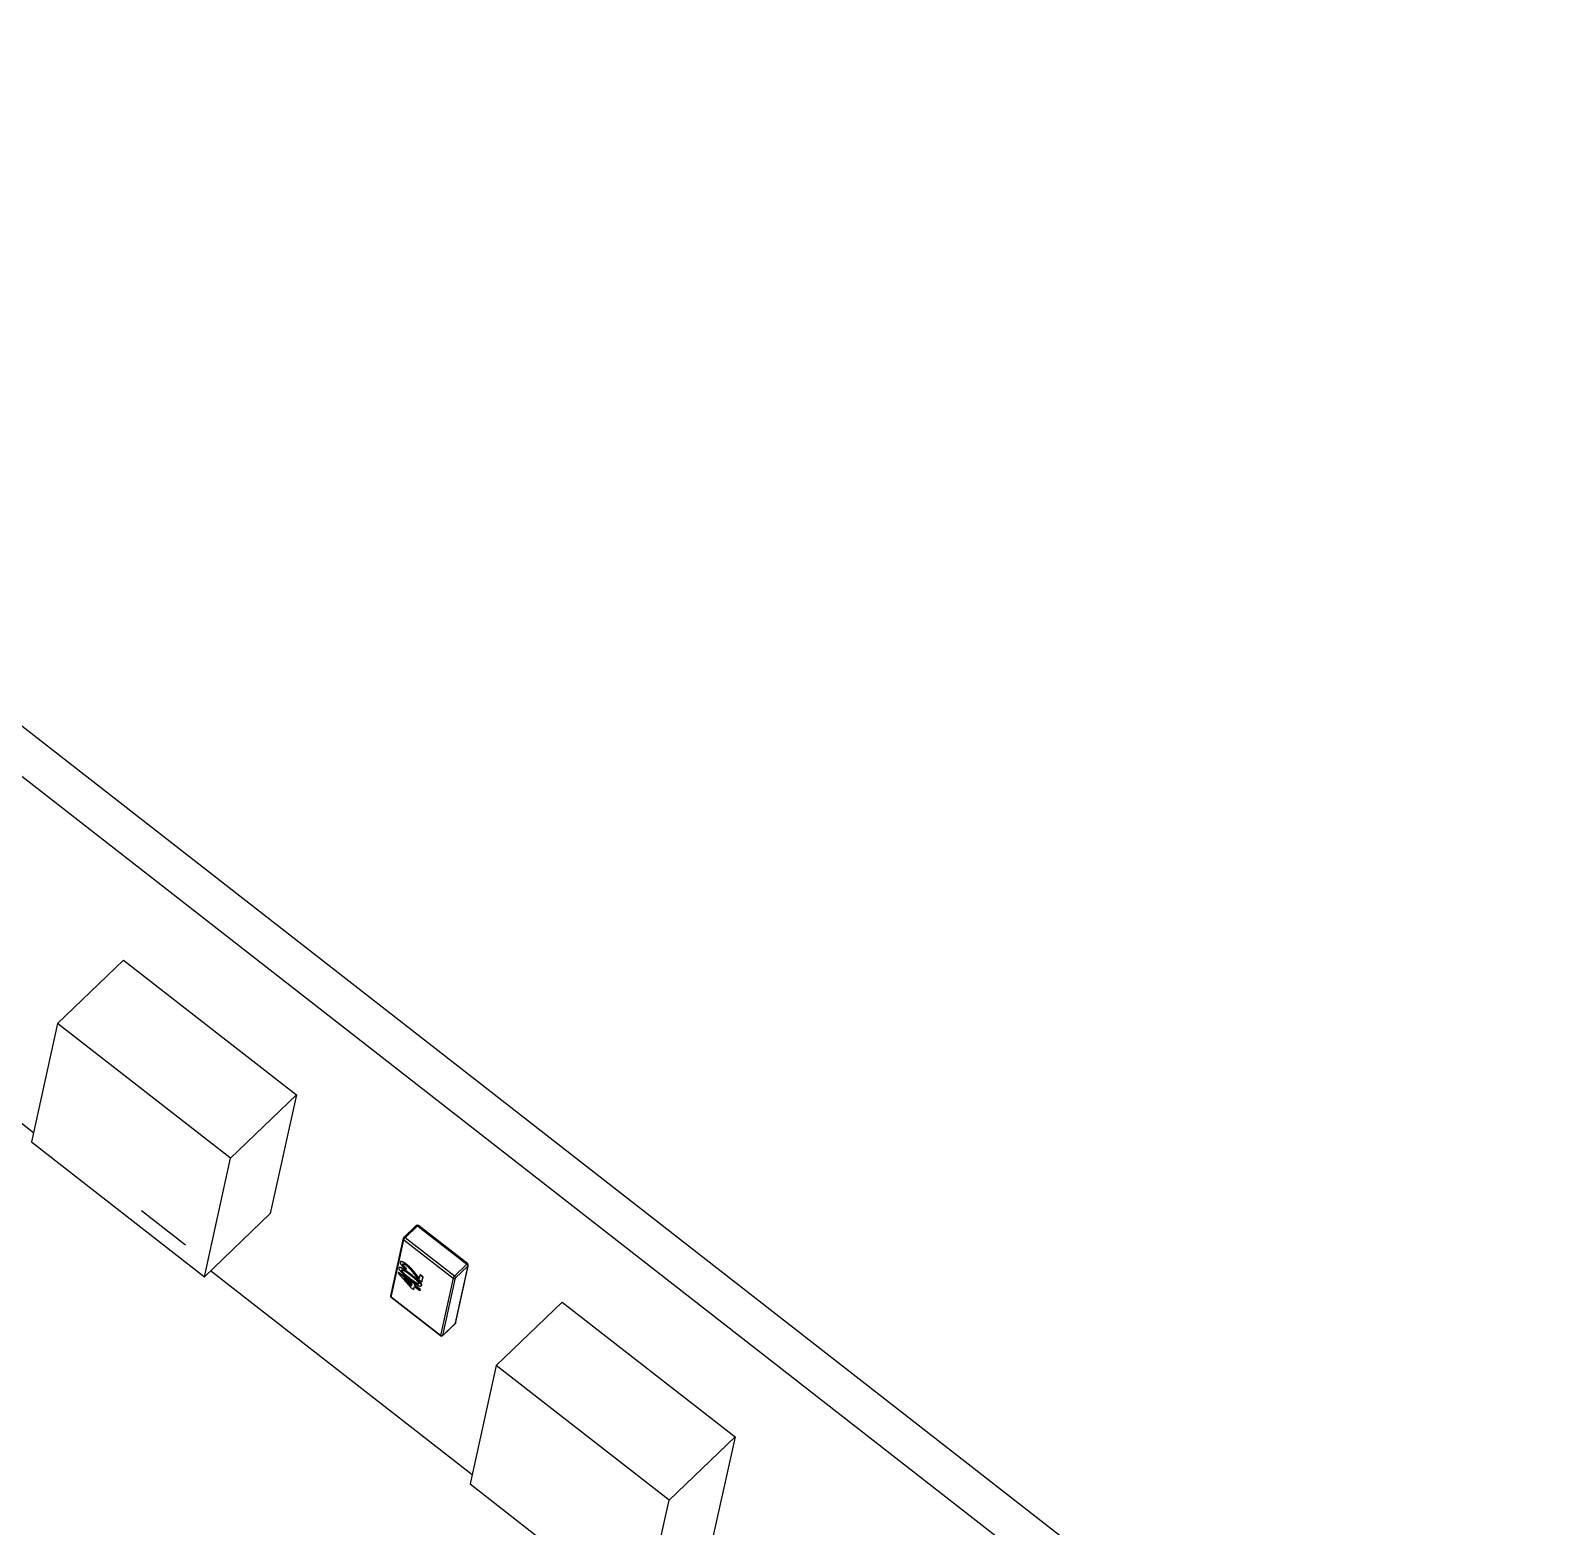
# Model space of a CAD drawing. Header units: millimetres. Extents: x 0 to 432, y 0 to 279.
# Drawn here: x 365.72 to 379.21, y 112.57 to 125.73 of the extents above; entities that cross this region are included whole.
import ezdxf

# ---------------------------------------------------------------- set-up
doc = ezdxf.new("R2010")
doc.units = ezdxf.units.MM
doc.header["$LTSCALE"] = 23.749
doc.layers.get('0').update_dxf_attribs({"linetype": 'CONTINUOUS'})

msp = doc.modelspace()

# ---------------------------------------------------------------- linework, layer by layer
at = {"color": 3, "linetype": 'CONTINUOUS'}
msp.add_line((379.21, 109.036), (357.788, 125.734), dxfattribs=at)
at = {"color": 7, "linetype": 'CONTINUOUS'}
for p, q in [((378.954, 108.791), (357.533, 125.489)), ((365.747, 116.03), (363.443, 117.825)), ((365.959, 116.993), (366.54, 117.551)), ((366.54, 117.551), (368.062, 116.364)), ((365.959, 116.993), (365.729, 115.95)), ((367.481, 115.806), (365.959, 116.993)), ((367.481, 115.806), (368.062, 116.364)), ((368.062, 116.364), (367.832, 115.321)), ((365.729, 115.95), (367.251, 114.763)), ((367.251, 114.763), (367.481, 115.806)), ((366.699, 115.345), (367.086, 115.043)), ((367.251, 114.763), (367.832, 115.321)), ((369.008, 115.109), (369.116, 115.214)), ((369.02, 115.106), (369.128, 115.211)), ((369.128, 115.211), (369.562, 114.873)), ((369.57, 114.877), (369.136, 115.215)), ((368.892, 114.596), (369.004, 115.102)), ((368.897, 114.584), (369.009, 115.089)), ((369.009, 115.089), (369.442, 114.751)), ((369.454, 114.768), (369.02, 115.106)), ((369.608, 113.019), (367.305, 114.815)), ((368.958, 114.8), (368.957, 114.793)), ((368.957, 114.793), (369.07, 114.668)), ((368.96, 114.801), (368.958, 114.8)), ((369.079, 114.706), (368.958, 114.8)), ((369.079, 114.708), (368.96, 114.801)), ((368.966, 114.843), (368.964, 114.84)), ((368.967, 114.844), (368.966, 114.843)), ((368.977, 114.895), (368.976, 114.891)), ((368.987, 114.822), (368.988, 114.824)), ((368.988, 114.823), (368.987, 114.822)), ((368.988, 114.824), (368.989, 114.824)), ((368.988, 114.824), (368.988, 114.823)), ((368.988, 114.823), (368.988, 114.823)), ((368.998, 114.874), (368.999, 114.876)), ((368.999, 114.875), (368.998, 114.874)), ((368.999, 114.803), (368.998, 114.802)), ((369, 114.875), (368.999, 114.875)), ((369, 114.876), (369, 114.875)), ((369.026, 114.827), (369.031, 114.834)), ((369.027, 114.829), (369.026, 114.827)), ((369.032, 114.835), (369.027, 114.829)), ((369.031, 114.834), (369.032, 114.835)), ((369.035, 114.871), (369.034, 114.87)), ((369.111, 114.789), (369.11, 114.788)), ((369.562, 114.873), (369.454, 114.768)), ((369.572, 114.856), (369.46, 114.35)), ((369.463, 114.356), (369.575, 114.861)), ((369.463, 114.752), (369.572, 114.856)), ((369.005, 114.753), (369.077, 114.697)), ((369.073, 114.679), (369.005, 114.753)), ((369.013, 114.747), (369.073, 114.681)), ((369.061, 114.75), (369.06, 114.749)), ((369.069, 114.786), (369.068, 114.785)), ((369.07, 114.668), (369.095, 114.649)), ((369.077, 114.697), (369.073, 114.679)), ((369.081, 114.715), (369.079, 114.706)), ((369.082, 114.716), (369.081, 114.715)), ((369.106, 114.695), (369.081, 114.715)), ((369.107, 114.696), (369.082, 114.716)), ((369.095, 114.649), (369.102, 114.678)), ((369.097, 114.65), (369.103, 114.677)), ((369.102, 114.678), (369.149, 114.641)), ((369.104, 114.686), (369.106, 114.695)), ((369.105, 114.688), (369.104, 114.686)), ((369.151, 114.649), (369.104, 114.686)), ((369.105, 114.688), (369.107, 114.696)), ((369.153, 114.651), (369.105, 114.688)), ((369.107, 114.696), (369.106, 114.695)), ((369.15, 114.779), (369.144, 114.748)), ((369.152, 114.78), (369.15, 114.779)), ((369.176, 114.759), (369.15, 114.779)), ((369.177, 114.761), (369.152, 114.78)), ((369.16, 114.682), (369.162, 114.685)), ((369.163, 114.686), (369.162, 114.685)), ((369.163, 114.686), (369.162, 114.683)), ((369.166, 114.716), (369.176, 114.759)), ((369.167, 114.718), (369.166, 114.716)), ((369.167, 114.718), (369.177, 114.761)), ((369.177, 114.761), (369.176, 114.759)), ((369.442, 114.751), (369.331, 114.245)), ((369.352, 114.246), (369.463, 114.752)), ((369.331, 114.245), (368.897, 114.584)), ((369.331, 114.243), (368.897, 114.581)), ((369.097, 114.65), (369.095, 114.649)), ((369.149, 114.641), (369.151, 114.649)), ((369.151, 114.642), (369.149, 114.641)), ((369.153, 114.651), (369.151, 114.649)), ((369.151, 114.642), (369.153, 114.651)), ((369.821, 113.982), (370.402, 114.54)), ((370.402, 114.54), (371.924, 113.354)), ((369.351, 114.244), (369.459, 114.348)), ((369.46, 114.35), (369.352, 114.246)), ((369.46, 114.35), (369.459, 114.348)), ((369.351, 114.244), (369.352, 114.246)), ((369.821, 113.982), (369.591, 112.939)), ((371.343, 112.796), (369.821, 113.982)), ((371.343, 112.796), (371.924, 113.354)), ((371.924, 113.354), (371.694, 112.311)), ((369.591, 112.939), (371.113, 111.753)), ((371.113, 111.753), (371.343, 112.796))]:
    msp.add_line(p, q, dxfattribs=at)
for centre, radius, start, end in [((369.127, 115.203), 0.015, 52.0645, 133.8493), ((369.018, 115.099), 0.015, 133.8491, 167.5443), ((368.99, 114.822), 0.00272, 131.6683, 133.8467), ((369.561, 114.865), 0.015, 347.5437, 52.0623), ((369.097, 114.718), 0.0452, 340.5317, 340.7643), ((368.906, 114.593), 0.015, 167.5437, 232.0623), ((369.449, 114.359), 0.015, 313.8491, 347.5443), ((369.34, 114.255), 0.015, 232.0645, 313.8493)]:
    msp.add_arc(centre, radius, start, end, dxfattribs=at)
for points, knots in [([(369.116, 115.214), (369.117, 115.214), (369.117, 115.214), (369.118, 115.215), (369.12, 115.215), (369.122, 115.214), (369.125, 115.213), (369.127, 115.212), (369.128, 115.211)], [0, 0, 0, 0, 0.083845, 0.17466, 0.277555, 0.394939, 0.673383, 1, 1, 1, 1]), ([(369.128, 115.211), (369.129, 115.211), (369.13, 115.212), (369.132, 115.214), (369.133, 115.214), (369.134, 115.215), (369.135, 115.215), (369.135, 115.215), (369.136, 115.215), (369.136, 115.215)], [0, 0, 0, 0, 0.3672, 0.524107, 0.660051, 0.774043, 0.866285, 0.939341, 1, 1, 1, 1]), ([(369.004, 115.102), (369.003, 115.101), (369.003, 115.098), (369.004, 115.095), (369.006, 115.092), (369.008, 115.09), (369.009, 115.089)], [0, 0, 0, 0, 0.237454, 0.48103, 0.734965, 1, 1, 1, 1]), ([(369.02, 115.106), (369.019, 115.107), (369.017, 115.109), (369.014, 115.11), (369.011, 115.11), (369.01, 115.11), (369.009, 115.11), (369.008, 115.11), (369.008, 115.109)], [0, 0, 0, 0, 0.326617, 0.605061, 0.722445, 0.82534, 0.916155, 1, 1, 1, 1]), ([(369.009, 115.089), (369.009, 115.09), (369.009, 115.091), (369.01, 115.094), (369.013, 115.098), (369.016, 115.102), (369.019, 115.105), (369.02, 115.106)], [0, 0, 0, 0, 0.086283, 0.191669, 0.445825, 0.728545, 1, 1, 1, 1]), ([(368.964, 114.84), (368.964, 114.839), (368.964, 114.838), (368.964, 114.837), (368.964, 114.835), (368.964, 114.833), (368.965, 114.831), (368.966, 114.829), (368.967, 114.827), (368.968, 114.825), (368.969, 114.823), (368.97, 114.821), (368.973, 114.818), (368.976, 114.814), (368.98, 114.809), (368.984, 114.804), (368.992, 114.797), (369.003, 114.786), (369.016, 114.774), (369.035, 114.759), (369.049, 114.747), (369.058, 114.74)], [0, 0, 0, 0, 0.009127, 0.018823, 0.029441, 0.040905, 0.06612, 0.079688, 0.093959, 0.108843, 0.124036, 0.139519, 0.155307, 0.219963, 0.252809, 0.285772, 0.35181, 0.483466, 0.614087, 0.743603, 1, 1, 1, 1]), ([(369.068, 114.785), (369.066, 114.786), (369.061, 114.79), (369.053, 114.797), (369.044, 114.803), (369.036, 114.809), (369.031, 114.812), (369.027, 114.815), (369.021, 114.819), (369.012, 114.825), (369.003, 114.831), (368.994, 114.836), (368.988, 114.84), (368.982, 114.842), (368.978, 114.844), (368.975, 114.844), (368.972, 114.845), (368.97, 114.845), (368.968, 114.844), (368.966, 114.843), (368.966, 114.843)], [0, 0, 0, 0, 0.069934, 0.139664, 0.278541, 0.347325, 0.381618, 0.415834, 0.483499, 0.550641, 0.682849, 0.747568, 0.81025, 0.868995, 0.895834, 0.92079, 0.943604, 0.96415, 0.982842, 1, 1, 1, 1]), ([(368.967, 114.844), (368.968, 114.845), (368.969, 114.845), (368.971, 114.846), (368.974, 114.846), (368.976, 114.846), (368.979, 114.845), (368.984, 114.844), (368.989, 114.841), (368.996, 114.838), (369.005, 114.832), (369.014, 114.827), (369.022, 114.821), (369.028, 114.817), (369.033, 114.814), (369.037, 114.81), (369.045, 114.805), (369.054, 114.798), (369.063, 114.791), (369.067, 114.788), (369.069, 114.786)], [0, 0, 0, 0, 0.017158, 0.03585, 0.056396, 0.07921, 0.104166, 0.131005, 0.18975, 0.252432, 0.317151, 0.449359, 0.516501, 0.584166, 0.618382, 0.652675, 0.721459, 0.860336, 0.930066, 1, 1, 1, 1]), ([(368.976, 114.891), (368.976, 114.891), (368.975, 114.89), (368.975, 114.888), (368.976, 114.886), (368.976, 114.884), (368.977, 114.88), (368.98, 114.876), (368.982, 114.871), (368.986, 114.867), (368.989, 114.862), (368.994, 114.857), (369.001, 114.85), (369.009, 114.842), (369.017, 114.835), (369.023, 114.83), (369.026, 114.827)], [0, 0, 0, 0, 0.018978, 0.039171, 0.061314, 0.085237, 0.138294, 0.197521, 0.260773, 0.326492, 0.393567, 0.461265, 0.597178, 0.732541, 0.866945, 1, 1, 1, 1]), ([(369.034, 114.87), (369.033, 114.871), (369.03, 114.873), (369.026, 114.875), (369.022, 114.878), (369.017, 114.882), (369.011, 114.886), (369.003, 114.89), (368.997, 114.893), (368.992, 114.895), (368.989, 114.896), (368.986, 114.897), (368.984, 114.897), (368.982, 114.897), (368.979, 114.896), (368.978, 114.896), (368.977, 114.895)], [0, 0, 0, 0, 0.075136, 0.149644, 0.223315, 0.296195, 0.438831, 0.575599, 0.704549, 0.765275, 0.822591, 0.875112, 0.899397, 0.922265, 0.96316, 1, 1, 1, 1]), ([(368.979, 114.896), (368.979, 114.897), (368.981, 114.898), (368.983, 114.898), (368.985, 114.898), (368.987, 114.898), (368.99, 114.897), (368.993, 114.896), (368.998, 114.894), (369.005, 114.891), (369.012, 114.887), (369.019, 114.883), (369.024, 114.879), (369.028, 114.877), (369.031, 114.874), (369.034, 114.872), (369.035, 114.871)], [0, 0, 0, 0, 0.03684, 0.077735, 0.100603, 0.124888, 0.177408, 0.234724, 0.29545, 0.424401, 0.561168, 0.703804, 0.776684, 0.850356, 0.924864, 1, 1, 1, 1]), ([(368.998, 114.802), (368.996, 114.803), (368.994, 114.806), (368.992, 114.809), (368.99, 114.812), (368.988, 114.815), (368.987, 114.817), (368.987, 114.819), (368.987, 114.82), (368.987, 114.821), (368.987, 114.822), (368.987, 114.822)], [0, 0, 0, 0, 0.284585, 0.424153, 0.560644, 0.691384, 0.811152, 0.865645, 0.915457, 0.959444, 1, 1, 1, 1]), ([(368.988, 114.823), (368.988, 114.823), (368.988, 114.822), (368.988, 114.821), (368.988, 114.82), (368.989, 114.818), (368.99, 114.816), (368.991, 114.813), (368.993, 114.811), (368.996, 114.807), (368.998, 114.805), (368.999, 114.803)], [0, 0, 0, 0, 0.040556, 0.084543, 0.134355, 0.188848, 0.308616, 0.439356, 0.575847, 0.715415, 1, 1, 1, 1]), ([(368.989, 114.824), (368.99, 114.825), (368.991, 114.825), (368.994, 114.824), (368.997, 114.823), (369, 114.822), (369.002, 114.821), (369.004, 114.82), (369.008, 114.818), (369.012, 114.816), (369.019, 114.811), (369.027, 114.806), (369.037, 114.799), (369.047, 114.791), (369.056, 114.784), (369.063, 114.779), (369.066, 114.776)], [0, 0, 0, 0, 0.019167, 0.041199, 0.091959, 0.119347, 0.14788, 0.177415, 0.207642, 0.270058, 0.334159, 0.464646, 0.597176, 0.730757, 0.865074, 1, 1, 1, 1]), ([(369.031, 114.834), (369.029, 114.836), (369.025, 114.838), (369.02, 114.843), (369.015, 114.848), (369.01, 114.852), (369.007, 114.855), (369.005, 114.858), (369.003, 114.861), (369.001, 114.864), (369, 114.866), (368.999, 114.869), (368.998, 114.87), (368.998, 114.872), (368.998, 114.873), (368.998, 114.873), (368.998, 114.874)], [0, 0, 0, 0, 0.131587, 0.26444, 0.398853, 0.534067, 0.60161, 0.668673, 0.734668, 0.798527, 0.859098, 0.913917, 0.938139, 0.960576, 0.98098, 1, 1, 1, 1]), ([(369.06, 114.749), (369.055, 114.753), (369.044, 114.761), (369.031, 114.772), (369.021, 114.781), (369.014, 114.786), (369.009, 114.791), (369.005, 114.794), (369.002, 114.798), (368.999, 114.8), (368.998, 114.802)], [0, 0, 0, 0, 0.246703, 0.495244, 0.620282, 0.746001, 0.809221, 0.872652, 0.936258, 1, 1, 1, 1]), ([(368.999, 114.876), (368.999, 114.876), (369, 114.876), (369.001, 114.877), (369.001, 114.877)], [0, 0, 0, 0, 0.48256, 1, 1, 1, 1]), ([(368.999, 114.875), (368.999, 114.875), (368.999, 114.874), (368.999, 114.873), (368.999, 114.872), (369, 114.87), (369.001, 114.868), (369.002, 114.865), (369.004, 114.862), (369.006, 114.859), (369.009, 114.857), (369.012, 114.853), (369.016, 114.849), (369.021, 114.844), (369.026, 114.84), (369.03, 114.837), (369.032, 114.835)], [0, 0, 0, 0, 0.01902, 0.039424, 0.061861, 0.086083, 0.140902, 0.201473, 0.265332, 0.331327, 0.39839, 0.465933, 0.601147, 0.73556, 0.868413, 1, 1, 1, 1]), ([(368.999, 114.803), (369, 114.802), (369.003, 114.799), (369.007, 114.796), (369.01, 114.792), (369.015, 114.787), (369.022, 114.782), (369.032, 114.773), (369.045, 114.762), (369.056, 114.754), (369.061, 114.75)], [0, 0, 0, 0, 0.063742, 0.127348, 0.190779, 0.253999, 0.379718, 0.504756, 0.753297, 1, 1, 1, 1]), ([(369.001, 114.877), (369.002, 114.877), (369.003, 114.877), (369.004, 114.877), (369.006, 114.876), (369.008, 114.875), (369.01, 114.875), (369.013, 114.873), (369.016, 114.872), (369.02, 114.869), (369.026, 114.866), (369.03, 114.863), (369.033, 114.86)], [0, 0, 0, 0, 0.042476, 0.08987, 0.141697, 0.197656, 0.256623, 0.317485, 0.444234, 0.577043, 0.715034, 1, 1, 1, 1]), ([(369.033, 114.86), (369.034, 114.859), (369.038, 114.857), (369.042, 114.853), (369.047, 114.848), (369.051, 114.844), (369.055, 114.839), (369.059, 114.835), (369.063, 114.83), (369.069, 114.824), (369.075, 114.816), (369.083, 114.806), (369.09, 114.797), (369.095, 114.79), (369.098, 114.787)], [0, 0, 0, 0, 0.061659, 0.123959, 0.18695, 0.250161, 0.313396, 0.376502, 0.439363, 0.502083, 0.627071, 0.751655, 0.875961, 1, 1, 1, 1]), ([(369.11, 114.788), (369.109, 114.79), (369.106, 114.794), (369.102, 114.799), (369.097, 114.805), (369.091, 114.812), (369.084, 114.821), (369.075, 114.831), (369.067, 114.84), (369.06, 114.847), (369.055, 114.852), (369.05, 114.856), (369.045, 114.861), (369.039, 114.865), (369.036, 114.868), (369.034, 114.87)], [0, 0, 0, 0, 0.062096, 0.124186, 0.186439, 0.248755, 0.373788, 0.499472, 0.625699, 0.688833, 0.751814, 0.814516, 0.876868, 0.938698, 1, 1, 1, 1]), ([(369.035, 114.871), (369.037, 114.869), (369.041, 114.867), (369.046, 114.862), (369.051, 114.858), (369.056, 114.853), (369.061, 114.848), (369.068, 114.841), (369.076, 114.833), (369.085, 114.822), (369.093, 114.813), (369.098, 114.806), (369.103, 114.8), (369.107, 114.795), (369.11, 114.791), (369.111, 114.789)], [0, 0, 0, 0, 0.061302, 0.123132, 0.185484, 0.248186, 0.311167, 0.374301, 0.500528, 0.626212, 0.751245, 0.813561, 0.875814, 0.937904, 1, 1, 1, 1]), ([(369.098, 114.787), (369.102, 114.782), (369.109, 114.772), (369.12, 114.76), (369.129, 114.75), (369.135, 114.744), (369.142, 114.737), (369.147, 114.732), (369.149, 114.73)], [0, 0, 0, 0, 0.247081, 0.49732, 0.623237, 0.749161, 0.87485, 1, 1, 1, 1]), ([(369.144, 114.748), (369.142, 114.75), (369.139, 114.753), (369.135, 114.758), (369.131, 114.762), (369.128, 114.765), (369.125, 114.769), (369.122, 114.773), (369.118, 114.778), (369.114, 114.783), (369.111, 114.787), (369.11, 114.788)], [0, 0, 0, 0, 0.126479, 0.252856, 0.37879, 0.441368, 0.503841, 0.628257, 0.752351, 0.876315, 1, 1, 1, 1]), ([(369.111, 114.789), (369.113, 114.788), (369.115, 114.784), (369.119, 114.779), (369.122, 114.775), (369.125, 114.772), (369.127, 114.769), (369.129, 114.767), (369.132, 114.764), (369.135, 114.759), (369.14, 114.755), (369.143, 114.752), (369.144, 114.75)], [0, 0, 0, 0, 0.123715, 0.24771, 0.371821, 0.433993, 0.496236, 0.558693, 0.621256, 0.747116, 0.873495, 1, 1, 1, 1]), ([(369.57, 114.877), (369.57, 114.877), (369.569, 114.877), (369.569, 114.877), (369.568, 114.877), (369.567, 114.876), (369.566, 114.875), (369.564, 114.874), (369.563, 114.873), (369.562, 114.873)], [0, 0, 0, 0, 0.060659, 0.133715, 0.225957, 0.339949, 0.475893, 0.6328, 1, 1, 1, 1]), ([(369.562, 114.873), (369.564, 114.871), (369.567, 114.869), (369.569, 114.865), (369.571, 114.862), (369.572, 114.859), (369.572, 114.857), (369.572, 114.856)], [0, 0, 0, 0, 0.290846, 0.573459, 0.701612, 0.816496, 1, 1, 1, 1]), ([(369.572, 114.856), (369.573, 114.857), (369.574, 114.858), (369.575, 114.86), (369.575, 114.861)], [0, 0, 0, 0, 0.50585, 1, 1, 1, 1]), ([(369.058, 114.74), (369.062, 114.737), (369.068, 114.732), (369.082, 114.722), (369.094, 114.713), (369.104, 114.706), (369.109, 114.703), (369.114, 114.699), (369.119, 114.696), (369.125, 114.693), (369.13, 114.69), (369.135, 114.687), (369.138, 114.685), (369.14, 114.684)], [0, 0, 0, 0, 0.129636, 0.258633, 0.514028, 0.577054, 0.639745, 0.701946, 0.763409, 0.824154, 0.884153, 0.942716, 1, 1, 1, 1]), ([(369.139, 114.701), (369.138, 114.7), (369.136, 114.7), (369.133, 114.7), (369.131, 114.701), (369.129, 114.702), (369.126, 114.703), (369.124, 114.704), (369.12, 114.706), (369.116, 114.708), (369.111, 114.711), (369.106, 114.715), (369.099, 114.719), (369.091, 114.725), (369.08, 114.733), (369.07, 114.741), (369.063, 114.746), (369.06, 114.749)], [0, 0, 0, 0, 0.03609, 0.058963, 0.083986, 0.11057, 0.138616, 0.167464, 0.197329, 0.2598, 0.32427, 0.389875, 0.456427, 0.590877, 0.72645, 0.862923, 1, 1, 1, 1]), ([(369.061, 114.75), (369.065, 114.747), (369.071, 114.742), (369.081, 114.735), (369.09, 114.728), (369.098, 114.722), (369.105, 114.718), (369.109, 114.714), (369.114, 114.711), (369.119, 114.708), (369.123, 114.706), (369.126, 114.705), (369.129, 114.704), (369.131, 114.703), (369.133, 114.702), (369.135, 114.702), (369.137, 114.701), (369.137, 114.701)], [0, 0, 0, 0, 0.133679, 0.266822, 0.399157, 0.530497, 0.595683, 0.660184, 0.723719, 0.786048, 0.846013, 0.874565, 0.902349, 0.929195, 0.95452, 0.978435, 1, 1, 1, 1]), ([(369.066, 114.776), (369.07, 114.773), (369.077, 114.768), (369.087, 114.76), (369.096, 114.752), (369.103, 114.747), (369.108, 114.742), (369.113, 114.738), (369.118, 114.733), (369.123, 114.728), (369.127, 114.724), (369.13, 114.721), (369.132, 114.718), (369.134, 114.715), (369.136, 114.713), (369.138, 114.71), (369.139, 114.708), (369.139, 114.706), (369.14, 114.705), (369.14, 114.704), (369.14, 114.703), (369.14, 114.703)], [0, 0, 0, 0, 0.126455, 0.253445, 0.381116, 0.445214, 0.509566, 0.574195, 0.639104, 0.704365, 0.769762, 0.802323, 0.834699, 0.866718, 0.898083, 0.928162, 0.956143, 0.968896, 0.98043, 0.990611, 1, 1, 1, 1]), ([(369.162, 114.685), (369.162, 114.686), (369.162, 114.686), (369.162, 114.688), (369.162, 114.691), (369.161, 114.694), (369.159, 114.698), (369.157, 114.701), (369.155, 114.705), (369.152, 114.709), (369.149, 114.712), (369.146, 114.716), (369.142, 114.72), (369.135, 114.728), (369.124, 114.739), (369.11, 114.751), (369.092, 114.766), (369.078, 114.777), (369.068, 114.785)], [0, 0, 0, 0, 0.009133, 0.01881, 0.040813, 0.065888, 0.093895, 0.12381, 0.155127, 0.187222, 0.219806, 0.25266, 0.285622, 0.35167, 0.483342, 0.613994, 0.743547, 1, 1, 1, 1]), ([(369.069, 114.786), (369.079, 114.779), (369.093, 114.767), (369.111, 114.752), (369.125, 114.74), (369.136, 114.729), (369.143, 114.721), (369.148, 114.717), (369.151, 114.713), (369.153, 114.71), (369.156, 114.706), (369.159, 114.703), (369.161, 114.699), (369.162, 114.696), (369.163, 114.692), (369.164, 114.69), (369.164, 114.688), (369.163, 114.687), (369.163, 114.686)], [0, 0, 0, 0, 0.256453, 0.386006, 0.516658, 0.64833, 0.714378, 0.74734, 0.780194, 0.812778, 0.844873, 0.87619, 0.906105, 0.934112, 0.959187, 0.98119, 0.990867, 1, 1, 1, 1]), ([(369.137, 114.701), (369.137, 114.701), (369.138, 114.701), (369.139, 114.702), (369.139, 114.702)], [0, 0, 0, 0, 0.268952, 1, 1, 1, 1]), ([(369.14, 114.703), (369.139, 114.702), (369.139, 114.702), (369.139, 114.701), (369.139, 114.701)], [0, 0, 0, 0, 0.514555, 1, 1, 1, 1]), ([(369.14, 114.684), (369.141, 114.684), (369.143, 114.683), (369.146, 114.682), (369.149, 114.681), (369.152, 114.68), (369.154, 114.68), (369.157, 114.68), (369.159, 114.681), (369.16, 114.681), (369.16, 114.682)], [0, 0, 0, 0, 0.154304, 0.30334, 0.444728, 0.578024, 0.700234, 0.810439, 0.909258, 1, 1, 1, 1]), ([(369.149, 114.73), (369.152, 114.728), (369.158, 114.723), (369.163, 114.719), (369.166, 114.716)], [0, 0, 0, 0, 0.50417, 1, 1, 1, 1]), ([(369.454, 114.768), (369.452, 114.767), (369.45, 114.764), (369.446, 114.76), (369.444, 114.756), (369.443, 114.753), (369.443, 114.752), (369.442, 114.751)], [0, 0, 0, 0, 0.271455, 0.554175, 0.808331, 0.913717, 1, 1, 1, 1]), ([(369.442, 114.751), (369.444, 114.75), (369.447, 114.748), (369.453, 114.747), (369.459, 114.748), (369.462, 114.75), (369.463, 114.752)], [0, 0, 0, 0, 0.254827, 0.512983, 0.76373, 1, 1, 1, 1]), ([(369.463, 114.752), (369.464, 114.753), (369.463, 114.755), (369.462, 114.757), (369.461, 114.761), (369.458, 114.764), (369.455, 114.767), (369.454, 114.768)], [0, 0, 0, 0, 0.183504, 0.298388, 0.426541, 0.709154, 1, 1, 1, 1]), ([(368.897, 114.584), (368.896, 114.584), (368.894, 114.586), (368.892, 114.589), (368.891, 114.593), (368.892, 114.595), (368.892, 114.596)], [0, 0, 0, 0, 0.265035, 0.51897, 0.762546, 1, 1, 1, 1]), ([(368.897, 114.581), (368.897, 114.581), (368.897, 114.581), (368.897, 114.582), (368.897, 114.583), (368.897, 114.583), (368.897, 114.584)], [0, 0, 0, 0, 0.182744, 0.399415, 0.669591, 1, 1, 1, 1]), ([(369.463, 114.356), (369.463, 114.355), (369.462, 114.352), (369.461, 114.351), (369.46, 114.35)], [0, 0, 0, 0, 0.49415, 1, 1, 1, 1]), ([(369.352, 114.246), (369.35, 114.244), (369.347, 114.242), (369.342, 114.241), (369.336, 114.242), (369.332, 114.244), (369.331, 114.245)], [0, 0, 0, 0, 0.23627, 0.487017, 0.745173, 1, 1, 1, 1]), ([(369.331, 114.245), (369.331, 114.245), (369.331, 114.245), (369.331, 114.244), (369.331, 114.243), (369.331, 114.243), (369.331, 114.243)], [0, 0, 0, 0, 0.330409, 0.600585, 0.817256, 1, 1, 1, 1])]:
    msp.add_open_spline(points, degree=3, knots=knots, dxfattribs=at)

doc.saveas('drawing.dxf')
